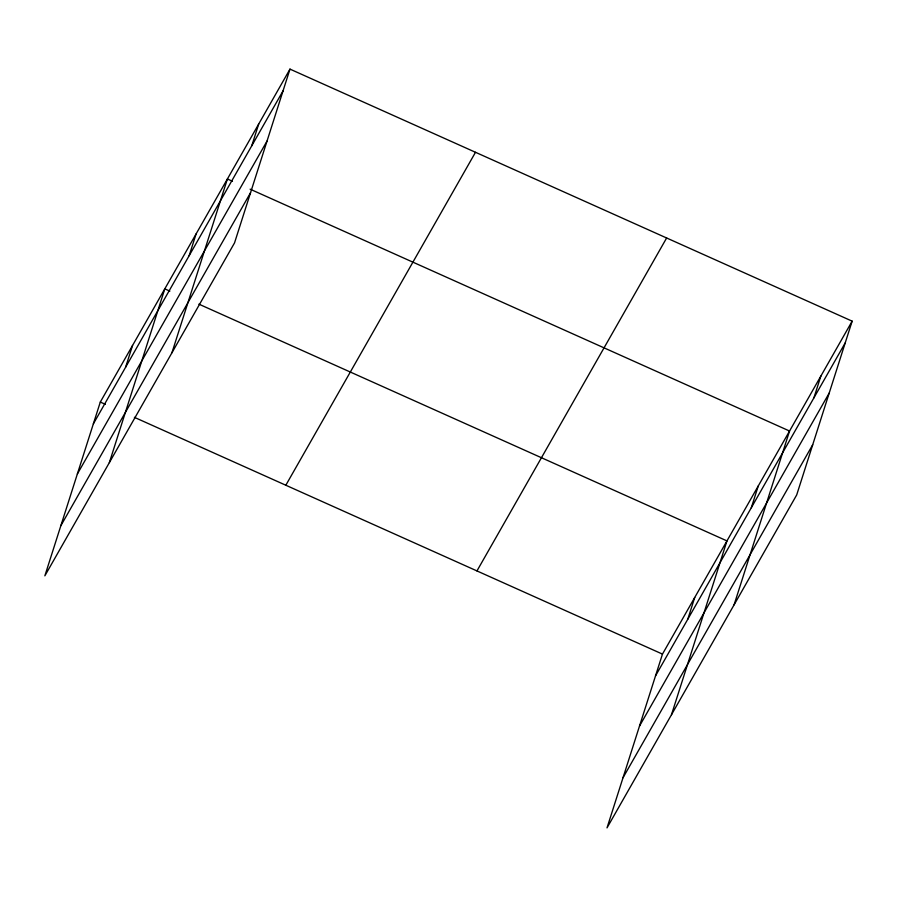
<?xml version="1.0" encoding="UTF-8"?>
<svg xmlns="http://www.w3.org/2000/svg" width="897" height="897" viewBox="0 0 897 897"><rect width="100%" height="100%" fill="white"/><g stroke="black" fill="none" stroke-linecap="round" stroke-linejoin="round"><path stroke-width="1.35" d="M289.989 69.114L100.307 402.058L44.85 575.84L234.532 242.896L289.989 69.114L852.15 321.16L796.693 494.942L607.011 827.886L662.468 654.104L852.15 321.16M125.602 367.232L132.554 345.457M109.344 462.639L164.801 288.856L169.847 291.121M189.155 255.701L196.095 233.926M171.932 352.768L227.401 178.985L232.446 181.25M251.743 145.83L258.695 124.055M687.764 619.278L694.715 597.503M671.494 714.685L726.962 540.902L198.876 304.139M751.305 507.747L758.257 485.961M734.094 604.813L789.551 431.031L250.117 189.166M813.904 397.876L820.856 376.09M93.366 423.833L283.037 90.889M77.355 473.997L267.037 141.053M60.861 525.676L250.543 192.732M285.829 485.232L475.5 152.288M476.957 570.929L666.639 237.985M655.516 675.878L845.198 342.934M639.516 726.043L829.187 393.099M623.023 777.721L812.693 444.777M100.307 402.058L105.364 404.323M134.382 417.329L662.468 654.104"/></g></svg>
